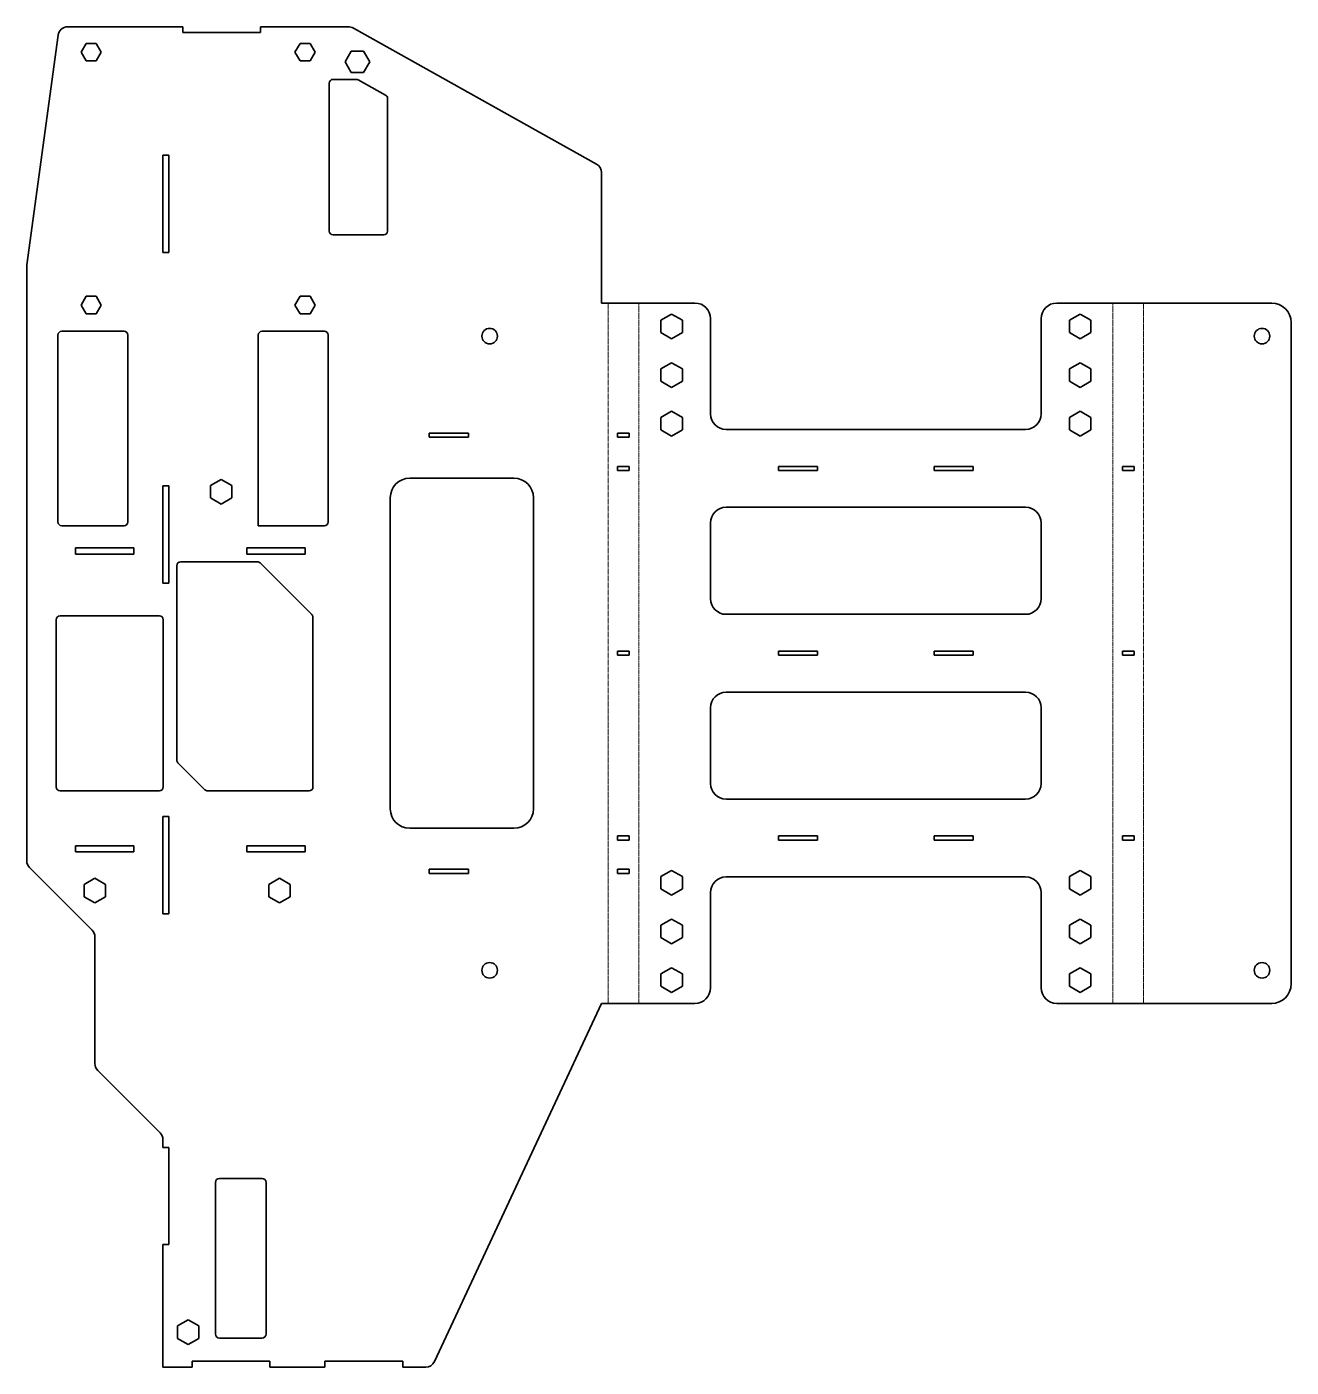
# Model space of a CAD drawing. Header units: millimetres. Extents: x 0 to 650, y 0 to 689.
import ezdxf

# ---------------------------------------------------------------- set-up
doc = ezdxf.new("R2010")
doc.units = ezdxf.units.MM
doc.linetypes.add('Chain', pattern=[13.68, 9.12, -1.14, 2.28, -1.14])
doc.layers.add('SIMUMAK Bend Centerline (ISO)', color=7, linetype='Chain', lineweight=9)
doc.layers.add('SIMUMAK Visible (ISO)', color=7, linetype='Continuous', lineweight=35)

# ---------------------------------------------------------------- blocks, each defined once
blk = doc.blocks.new('SIL-026-PEAN-03_peana_SIL-026-PEAN-03 (desplegada)')
at = {"layer": 'SIMUMAK Bend Centerline (ISO)', "ltscale": 0.263158}
for p, q in [((-26.18, 202.5), (-26.18, -157.5)), ((-10.39, -157.5), (-10.39, 202.5)), ((233.39, -157.5), (233.39, 202.5)), ((249.18, 202.5), (249.18, -157.5))]:
    blk.add_line(p, q, dxfattribs=at)
at = {"layer": 'SIMUMAK Visible (ISO)'}
for p, q in [((-325.03, 222.08), (-308.99, 340.17)), ((-304.04, 344.5), (-244.92, 344.5)), ((-244.92, 341.5), (-244.92, 344.5)), ((-204.92, 341.5), (-244.92, 341.5)), ((-204.92, 344.5), (-204.92, 341.5)), ((-204.92, 344.5), (-159.97, 344.5)), ((-157.04, 343.74), (-32.13, 273.93)), ((-297.17, 331.5), (-294.57, 336)), ((-294.57, 327), (-297.17, 331.5)), ((-294.57, 336), (-289.37, 336)), ((-289.37, 336), (-286.78, 331.5)), ((-286.78, 331.5), (-289.37, 327)), ((-187.17, 331.5), (-184.57, 336)), ((-184.57, 327), (-187.17, 331.5)), ((-184.57, 336), (-179.37, 336)), ((-179.37, 336), (-176.78, 331.5)), ((-176.78, 331.5), (-179.37, 327)), ((-161.42, 326.5), (-158.25, 332)), ((-158.25, 332), (-151.9, 332)), ((-151.9, 332), (-148.72, 326.5)), ((-289.37, 327), (-294.57, 327)), ((-179.37, 327), (-184.57, 327)), ((-158.25, 321), (-161.42, 326.5)), ((-148.72, 326.5), (-151.9, 321)), ((-167.57, 317.5), (-155.71, 317.5)), ((-151.9, 321), (-158.25, 321)), ((-154.73, 317.25), (-140.6, 309.35)), ((-169.57, 239.5), (-169.57, 315.5)), ((-139.57, 307.6), (-139.57, 239.5)), ((-255.07, 228.5), (-255.07, 278.5)), ((-255.07, 278.5), (-251.97, 278.5)), ((-251.97, 278.5), (-251.97, 228.5)), ((-29.57, 269.57), (-29.57, 202.5)), ((-141.57, 237.5), (-167.57, 237.5)), ((-251.97, 228.5), (-255.07, 228.5)), ((-325.07, -84.18), (-325.07, 221.41)), ((-297.17, 201.5), (-294.57, 206)), ((-294.57, 197), (-297.17, 201.5)), ((-294.57, 206), (-289.37, 206)), ((-289.37, 206), (-286.78, 201.5)), ((-286.78, 201.5), (-289.37, 197)), ((-187.17, 201.5), (-184.57, 206)), ((-184.57, 197), (-187.17, 201.5)), ((-184.57, 206), (-179.37, 206)), ((-179.37, 206), (-176.78, 201.5)), ((-176.78, 201.5), (-179.37, 197)), ((-29.57, 202.5), (18.5, 202.5)), ((204.5, 202.5), (315.07, 202.5)), ((-289.37, 197), (-294.57, 197)), ((-179.37, 197), (-184.57, 197)), ((1, 193.68), (6.5, 196.85)), ((1, 187.32), (1, 193.68)), ((6.5, 196.85), (12, 193.68)), ((12, 193.68), (12, 187.32)), ((26.5, 145.5), (26.5, 194.5)), ((196.5, 194.5), (196.5, 145.5)), ((211, 193.68), (216.5, 196.85)), ((211, 187.32), (211, 193.68)), ((216.5, 196.85), (222, 193.68)), ((222, 193.68), (222, 187.32)), ((-307.07, 188), (-275.07, 188)), ((-204.07, 188), (-172.07, 188)), ((6.5, 184.15), (1, 187.32)), ((12, 187.32), (6.5, 184.15)), ((216.5, 184.15), (211, 187.32)), ((222, 187.32), (216.5, 184.15)), ((325.07, -147.5), (325.07, 192.5)), ((-309.07, 90), (-309.07, 186)), ((-273.07, 186), (-273.07, 90)), ((-206.07, 88), (-206.07, 186)), ((-170.07, 186), (-170.07, 90)), ((1, 168.68), (6.5, 171.85)), ((1, 162.32), (1, 168.68)), ((6.5, 171.85), (12, 168.68)), ((12, 168.68), (12, 162.32)), ((211, 168.68), (216.5, 171.85)), ((211, 162.32), (211, 168.68)), ((216.5, 171.85), (222, 168.68)), ((222, 168.68), (222, 162.32)), ((6.5, 159.15), (1, 162.32)), ((12, 162.32), (6.5, 159.15)), ((216.5, 159.15), (211, 162.32)), ((222, 162.32), (216.5, 159.15)), ((1, 143.68), (6.5, 146.85)), ((6.5, 146.85), (12, 143.68)), ((211, 143.68), (216.5, 146.85)), ((216.5, 146.85), (222, 143.68)), ((1, 137.32), (1, 143.68)), ((12, 143.68), (12, 137.32)), ((211, 137.32), (211, 143.68)), ((222, 143.68), (222, 137.32)), ((-118.17, 135.65), (-97.97, 135.65)), ((-118.17, 133.55), (-118.17, 135.65)), ((-97.97, 133.55), (-118.17, 133.55)), ((-97.97, 135.65), (-97.97, 133.55)), ((-21.29, 135.65), (-15.29, 135.65)), ((-21.29, 133.55), (-21.29, 135.65)), ((-15.29, 133.55), (-21.29, 133.55)), ((-15.29, 135.65), (-15.29, 133.55)), ((6.5, 134.15), (1, 137.32)), ((12, 137.32), (6.5, 134.15)), ((188.5, 137.5), (34.5, 137.5)), ((216.5, 134.15), (211, 137.32)), ((222, 137.32), (216.5, 134.15)), ((-21.29, 116.45), (-21.29, 118.55)), ((-21.29, 118.55), (-15.29, 118.55)), ((-15.29, 118.55), (-15.29, 116.45)), ((61.5, 118.55), (81.5, 118.55)), ((61.5, 116.45), (61.5, 118.55)), ((81.5, 118.55), (81.5, 116.45)), ((141.5, 118.55), (161.5, 118.55)), ((141.5, 116.45), (141.5, 118.55)), ((161.5, 118.55), (161.5, 116.45)), ((238.29, 116.45), (238.29, 118.55)), ((238.29, 118.55), (244.29, 118.55)), ((244.29, 118.55), (244.29, 116.45)), ((-230.57, 108.68), (-225.07, 111.85)), ((-225.07, 111.85), (-219.57, 108.68)), ((-128.17, 112.5), (-74.57, 112.5)), ((-15.29, 116.45), (-21.29, 116.45)), ((81.5, 116.45), (61.5, 116.45)), ((161.5, 116.45), (141.5, 116.45)), ((244.29, 116.45), (238.29, 116.45)), ((-255.07, 58.5), (-255.07, 108.5)), ((-255.07, 108.5), (-251.97, 108.5)), ((-251.97, 108.5), (-251.97, 58.5)), ((-230.57, 102.32), (-230.57, 108.68)), ((-219.57, 108.68), (-219.57, 102.32)), ((-225.07, 99.15), (-230.57, 102.32)), ((-219.57, 102.32), (-225.07, 99.15)), ((-138.17, -57.5), (-138.17, 102.5)), ((-64.57, 102.5), (-64.57, -57.5)), ((34.5, 97.5), (188.5, 97.5)), ((-275.07, 88), (-307.07, 88)), ((-172.07, 88), (-206.07, 88)), ((26.5, 50.5), (26.5, 89.5)), ((196.5, 89.5), (196.5, 50.5)), ((-300.07, 76.6), (-270.07, 76.6)), ((-300.07, 73.5), (-300.07, 76.6)), ((-270.07, 76.6), (-270.07, 73.5)), ((-211.97, 76.6), (-181.97, 76.6)), ((-211.97, 73.5), (-211.97, 76.6)), ((-181.97, 76.6), (-181.97, 73.5)), ((-270.07, 73.5), (-300.07, 73.5)), ((-245.97, 69.5), (-206.5, 69.5)), ((-181.97, 73.5), (-211.97, 73.5)), ((-205.09, 68.91), (-178.51, 42.34)), ((-247.97, -32.37), (-247.97, 67.5)), ((-251.97, 58.5), (-255.07, 58.5)), ((-307.92, 41.75), (-256.92, 41.75)), ((188.5, 42.5), (34.5, 42.5)), ((-309.92, -46.25), (-309.92, 39.75)), ((-254.92, 39.75), (-254.92, -46.25)), ((-177.92, 40.92), (-177.92, -46.25)), ((-21.29, 21.45), (-21.29, 23.55)), ((-21.29, 23.55), (-15.29, 23.55)), ((-15.29, 21.45), (-21.29, 21.45)), ((-15.29, 23.55), (-15.29, 21.45)), ((61.5, 21.45), (61.5, 23.55)), ((61.5, 23.55), (81.5, 23.55)), ((81.5, 21.45), (61.5, 21.45)), ((81.5, 23.55), (81.5, 21.45)), ((141.5, 23.55), (161.5, 23.55)), ((141.5, 21.45), (141.5, 23.55)), ((161.5, 21.45), (141.5, 21.45)), ((161.5, 23.55), (161.5, 21.45)), ((238.29, 21.45), (238.29, 23.55)), ((238.29, 23.55), (244.29, 23.55)), ((244.29, 21.45), (238.29, 21.45)), ((244.29, 23.55), (244.29, 21.45)), ((34.5, 2.5), (188.5, 2.5)), ((26.5, -44.5), (26.5, -5.5)), ((196.5, -5.5), (196.5, -44.5)), ((-233.51, -47.66), (-247.39, -33.79)), ((-256.92, -48.25), (-307.92, -48.25)), ((-179.92, -48.25), (-232.1, -48.25)), ((188.5, -52.5), (34.5, -52.5)), ((-255.07, -61.5), (-251.97, -61.5)), ((-255.07, -111.5), (-255.07, -61.5)), ((-251.97, -61.5), (-251.97, -111.5)), ((-74.57, -67.5), (-128.17, -67.5)), ((-21.29, -73.55), (-21.29, -71.45)), ((-21.29, -71.45), (-15.29, -71.45)), ((-15.29, -73.55), (-21.29, -73.55)), ((-15.29, -71.45), (-15.29, -73.55)), ((61.5, -71.45), (81.5, -71.45)), ((61.5, -73.55), (61.5, -71.45)), ((81.5, -73.55), (61.5, -73.55)), ((81.5, -71.45), (81.5, -73.55)), ((141.5, -71.45), (161.5, -71.45)), ((141.5, -73.55), (141.5, -71.45)), ((161.5, -73.55), (141.5, -73.55)), ((161.5, -71.45), (161.5, -73.55)), ((238.29, -73.55), (238.29, -71.45)), ((238.29, -71.45), (244.29, -71.45)), ((244.29, -73.55), (238.29, -73.55)), ((244.29, -71.45), (244.29, -73.55)), ((-300.07, -76.5), (-270.07, -76.5)), ((-300.07, -79.6), (-300.07, -76.5)), ((-270.07, -79.6), (-300.07, -79.6)), ((-270.07, -76.5), (-270.07, -79.6)), ((-211.97, -76.5), (-181.97, -76.5)), ((-211.97, -79.6), (-211.97, -76.5)), ((-181.97, -79.6), (-211.97, -79.6)), ((-181.97, -76.5), (-181.97, -79.6)), ((-291.54, -119.79), (-323.61, -87.71)), ((-118.17, -88.55), (-97.97, -88.55)), ((-118.17, -90.65), (-118.17, -88.55)), ((-97.97, -88.55), (-97.97, -90.65)), ((-21.29, -88.55), (-15.29, -88.55)), ((-21.29, -90.65), (-21.29, -88.55)), ((-15.29, -88.55), (-15.29, -90.65)), ((1, -92.32), (6.5, -89.15)), ((6.5, -89.15), (12, -92.32)), ((211, -92.32), (216.5, -89.15)), ((216.5, -89.15), (222, -92.32)), ((-295.57, -96.32), (-290.07, -93.15)), ((-295.57, -102.68), (-295.57, -96.32)), ((-290.07, -93.15), (-284.57, -96.32)), ((-284.57, -96.32), (-284.57, -102.68)), ((-200.57, -96.32), (-195.07, -93.15)), ((-200.57, -102.68), (-200.57, -96.32)), ((-195.07, -93.15), (-189.57, -96.32)), ((-189.57, -96.32), (-189.57, -102.68)), ((-97.97, -90.65), (-118.17, -90.65)), ((-15.29, -90.65), (-21.29, -90.65)), ((1, -98.68), (1, -92.32)), ((12, -92.32), (12, -98.68)), ((34.5, -92.5), (188.5, -92.5)), ((211, -98.68), (211, -92.32)), ((222, -92.32), (222, -98.68)), ((-290.07, -105.85), (-295.57, -102.68)), ((-284.57, -102.68), (-290.07, -105.85)), ((-195.07, -105.85), (-200.57, -102.68)), ((-189.57, -102.68), (-195.07, -105.85)), ((6.5, -101.85), (1, -98.68)), ((12, -98.68), (6.5, -101.85)), ((26.5, -149.5), (26.5, -100.5)), ((196.5, -100.5), (196.5, -149.5)), ((216.5, -101.85), (211, -98.68)), ((222, -98.68), (216.5, -101.85)), ((-251.97, -111.5), (-255.07, -111.5)), ((1, -117.32), (6.5, -114.15)), ((6.5, -114.15), (12, -117.32)), ((211, -117.32), (216.5, -114.15)), ((216.5, -114.15), (222, -117.32)), ((-290.07, -188.43), (-290.07, -123.32)), ((1, -123.68), (1, -117.32)), ((6.5, -126.85), (1, -123.68)), ((12, -123.68), (6.5, -126.85)), ((12, -117.32), (12, -123.68)), ((211, -123.68), (211, -117.32)), ((216.5, -126.85), (211, -123.68)), ((222, -123.68), (216.5, -126.85)), ((222, -117.32), (222, -123.68)), ((1, -142.32), (6.5, -139.15)), ((1, -148.68), (1, -142.32)), ((6.5, -139.15), (12, -142.32)), ((12, -142.32), (12, -148.68)), ((211, -142.32), (216.5, -139.15)), ((211, -148.68), (211, -142.32)), ((216.5, -139.15), (222, -142.32)), ((222, -142.32), (222, -148.68)), ((6.5, -151.85), (1, -148.68)), ((12, -148.68), (6.5, -151.85)), ((216.5, -151.85), (211, -148.68)), ((222, -148.68), (216.5, -151.85)), ((-29.57, -157.5), (-115.43, -341.61)), ((-29.57, -157.5), (18.5, -157.5)), ((204.5, -157.5), (315.07, -157.5)), ((-256.54, -224.04), (-288.61, -191.96)), ((-255.07, -231.5), (-255.07, -227.57)), ((-255.07, -231.5), (-251.97, -231.5)), ((-251.97, -231.5), (-251.97, -281.5)), ((-226.07, -247.5), (-204.07, -247.5)), ((-228.07, -327.5), (-228.07, -249.5)), ((-202.07, -249.5), (-202.07, -327.5)), ((-251.97, -281.5), (-255.07, -281.5)), ((-255.07, -344.5), (-255.07, -281.5)), ((-247.57, -323.32), (-242.07, -320.15)), ((-247.57, -329.68), (-247.57, -323.32)), ((-242.07, -320.15), (-236.57, -323.32)), ((-236.57, -323.32), (-236.57, -329.68)), ((-242.07, -332.85), (-247.57, -329.68)), ((-236.57, -329.68), (-242.07, -332.85)), ((-204.07, -329.5), (-226.07, -329.5)), ((-240.07, -344.5), (-255.07, -344.5)), ((-240.07, -341.4), (-200.07, -341.4)), ((-240.07, -344.5), (-240.07, -341.4)), ((-200.07, -341.4), (-200.07, -344.5)), ((-171.77, -344.5), (-200.07, -344.5)), ((-171.77, -344.5), (-171.77, -341.4)), ((-171.77, -341.4), (-131.77, -341.4)), ((-131.77, -341.4), (-131.77, -344.5)), ((-119.96, -344.5), (-131.77, -344.5))]:
    blk.add_line(p, q, dxfattribs=at)
for centre in [(-87.07, 185.5), (310.07, 185.5), (-87.07, -140.5), (310.07, -140.5)]:
    blk.add_circle(centre, 4, dxfattribs=at)
at = {"layer": 'SIMUMAK Visible (ISO)', "extrusion": (0, 0, -1)}
for centre, radius, start, end in [((304.04, 339.5), 5, 7.73331, 90), ((159.97, 338.5), 6, 90, 119.19961), ((34.57, 269.57), 5, 119.19961, 180), ((320.07, 221.41), 5, 0, 7.73331), ((-18.5, 194.5), 8, 90, 180), ((-204.5, 194.5), 8, 0, 90), ((-315.07, 192.5), 10, 90, 180), ((320.07, -84.18), 5, 315, 0), ((-18.5, -149.5), 8, 180, 270), ((-204.5, -149.5), 8, 270, 0), ((-315.07, -147.5), 10, 180, 270), ((285.07, -188.43), 5, 315, 0), ((119.96, -339.5), 5, 205, 270)]:
    blk.add_arc(centre, radius, start, end, dxfattribs=at)
at = {"layer": 'SIMUMAK Visible (ISO)'}
for centre, radius, start, end in [((-167.57, 315.5), 2, 90, 180), ((-155.71, 315.5), 2, 60.80039, 90), ((-141.57, 307.6), 2, 0, 60.80039), ((-167.57, 239.5), 2, 180, 270), ((-141.57, 239.5), 2, 270, 0), ((-307.07, 186), 2, 90, 180), ((-275.07, 186), 2, 0, 90), ((-204.07, 186), 2, 90, 180), ((-172.07, 186), 2, 0, 90), ((34.5, 145.5), 8, 180, 270), ((188.5, 145.5), 8, 270, 360), ((-128.17, 102.5), 10, 90, 180), ((-74.57, 102.5), 10, 0, 90), ((34.5, 89.5), 8, 90, 180), ((188.5, 89.5), 8, 0, 90), ((-307.07, 90), 2, 180, 270), ((-275.07, 90), 2, 270, 360), ((-172.07, 90), 2, 270, 360), ((-245.97, 67.5), 2, 90, 180), ((-206.5, 67.5), 2, 45, 90), ((34.5, 50.5), 8, 180, 270), ((188.5, 50.5), 8, 270, 0), ((-307.92, 39.75), 2, 90, 180), ((-256.92, 39.75), 2, 0, 90), ((-179.92, 40.92), 2, 360, 45), ((34.5, -5.5), 8, 90, 180), ((188.5, -5.5), 8, 0, 90), ((-245.97, -32.37), 2, 180, 225), ((-307.92, -46.25), 2, 180, 270), ((-256.92, -46.25), 2, 270, 360), ((-232.1, -46.25), 2, 225, 270), ((-179.92, -46.25), 2, 270, 360), ((34.5, -44.5), 8, 180, 270), ((188.5, -44.5), 8, 270, 360), ((-128.17, -57.5), 10, 180, 270), ((-74.57, -57.5), 10, 270, 360), ((34.5, -100.5), 8, 90, 180), ((188.5, -100.5), 8, 0, 90), ((-295.07, -123.32), 5, 0, 45), ((-260.07, -227.57), 5, 0, 45), ((-226.07, -249.5), 2, 90, 180), ((-204.07, -249.5), 2, 360, 90), ((-226.07, -327.5), 2, 180, 270), ((-204.07, -327.5), 2, 270, 0)]:
    blk.add_arc(centre, radius, start, end, dxfattribs=at)

msp = doc.modelspace()

# ---------------------------------------------------------------- block references
msp.add_blockref('SIL-026-PEAN-03_peana_SIL-026-PEAN-03 (desplegada)', (325.07, 344.5))

doc.saveas('drawing.dxf')
